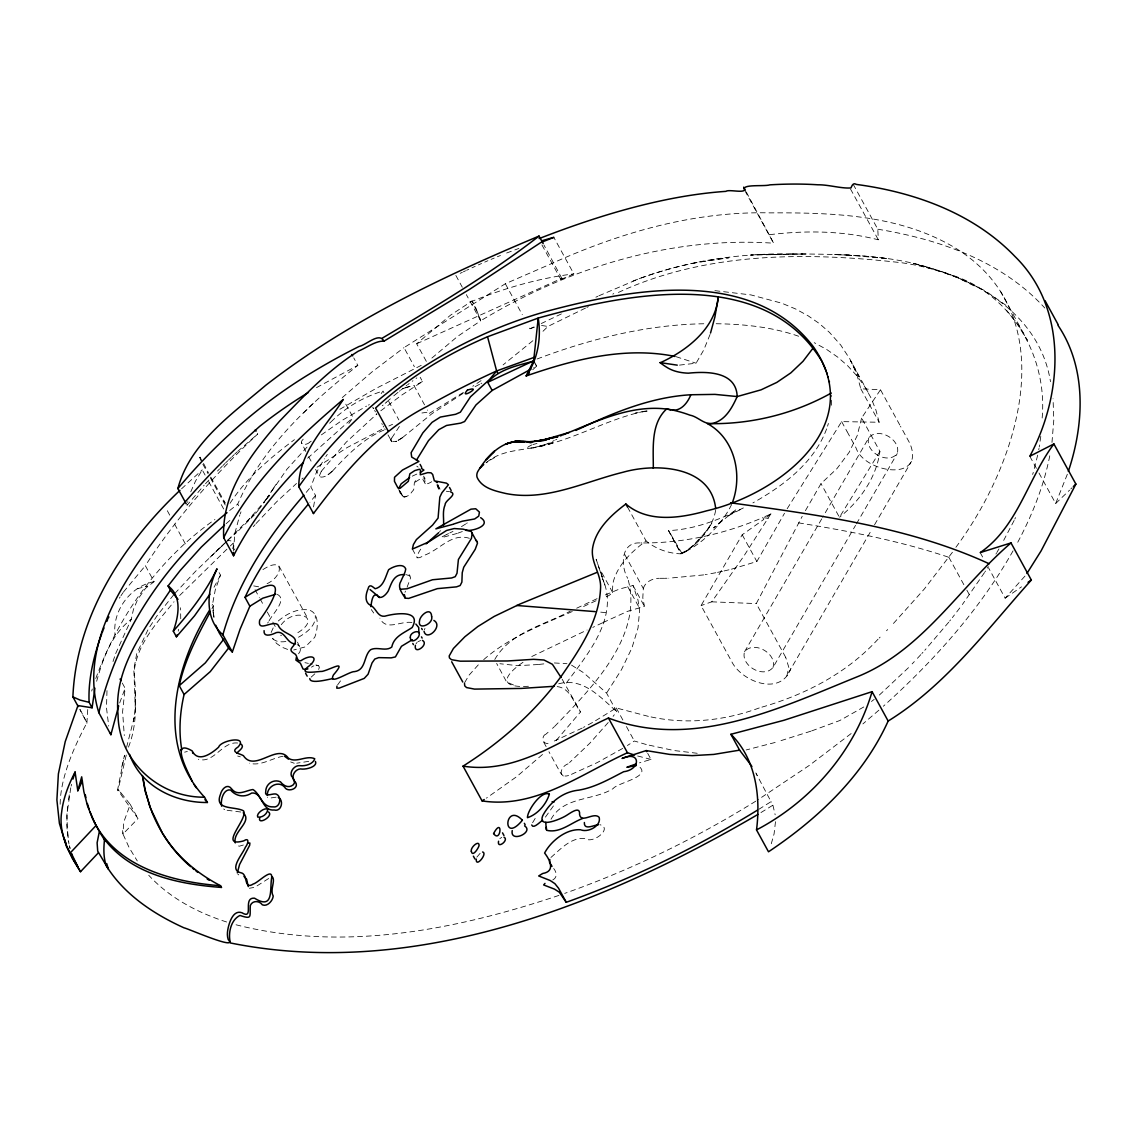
<?xml version="1.0" encoding="UTF-8"?>
<svg xmlns="http://www.w3.org/2000/svg" width="1137" height="1137" viewBox="0 0 1137 1137"><rect width="100%" height="100%" fill="white"/><g stroke="black" fill="none" stroke-linecap="round" stroke-linejoin="round"><path stroke-width="0.75" stroke-dasharray="5 3.75" d="M233.412 550.621L234.961 532.912L239.808 515.004M1042.16 418.004C1047.717 355.469 1010.296 291.939 948.556 274.06M60.162 804.243C60.417 776.102 75.71 743.74 87.094 722.464M775.491 821.696L774.084 833.833L770.488 846.582M831.502 405.241L831.445 395.434M715.656 510.257C712.572 528.563 697.08 546.101 680.821 553.406L668.528 530.581C694.863 529.529 719.963 519.339 743.371 507.941M469.354 538.298C451.247 532.542 439.209 550.507 423.589 555.524C413.584 562.076 417.904 552.909 421.06 548.73M298.562 653.789C301.149 651.004 301.603 645.844 297.169 644.622M494.78 659.488C510.016 632.385 544.708 624.909 570.376 611.081M219.1 572.593L220.479 575.123L215.263 589.947L212.903 602.226L213.827 617.078M313.542 506.917L315.532 495.462L310.813 486.849L316.157 473.049L324.4 458.708M390.901 440.147L391.697 438.129M128.467 747.151C138.273 722.464 135.601 696.171 134.294 670.489C137.577 643.329 157.432 622.053 174.018 601.757M106.992 690.614L106.48 707.797L108.726 726.046M70.75 787.813L66.77 815.599L68.149 839.788M180.726 618.755L180.612 607.755M232.73 548.702C234.975 542.79 231.28 539.393 227.443 540.899M67.495 806.559L66.713 825.846L68.959 843.896M115.661 653.604L131.281 619.239L133.455 609.389L137.62 599.554L145.479 588.369L154.092 581.661L145.351 565.686C176.718 517.079 215.561 473.632 257.644 434.064L257.346 433.538M1040.796 436.324L1039.232 447.04M87.734 709.587L86.881 723.331M1051.981 442.421L1053.786 420.122L1053.047 398.746M714.917 290.66L750.988 294.924L781.787 303.209L795.488 308.923L807.91 315.66L819.237 323.476L829.399 332.317L840.712 345.023L850.007 359.235L856.644 373.803L860.808 388.811L880.493 389.735L861.604 417.99L879.91 451.403C876.357 477.838 859.913 500.763 839.561 517.193M639.719 542.918C620.873 542.036 620.418 565.899 627.695 578.307M861.576 418.174L857.241 435.528L849.211 452.213L837.031 468.529L820.999 483.637L804.683 511.934M643.329 588.469C645.162 581.902 652.752 578.179 659.176 578.292M68.405 799.851L69.627 793.001M122.27 683.053L125.113 688.226L122.597 711.734L124.288 735.525M1038.749 449.74L1038.991 448.39M187.193 504.487L187.036 505.297L204.191 485.158M1049.764 455.809C1043.624 486.963 1031.543 516.695 1016.506 544.58M303.209 439.166C297.667 444.468 306.024 446.201 309.818 442.122M271.146 632.47L274.216 625.62M566.325 683.039C587.559 654.372 619.395 617.121 602.752 579.188M1037.669 455.17L1033.49 471.67M121.673 767.29L124.53 755.252L117.608 789.789L138.003 818.583L122.967 834.018L129.121 847.591L137.279 860.951M187.633 502.426L187.818 501.602M71.148 786.065L71.588 784.317M126.562 747.379L134.393 716.765L133.413 721.583L135.175 708.394L135.289 692.66M178.196 631.134L178.708 629.287M126.25 755.053L117.864 790.755M96.645 681.262C103.211 657.911 111.525 634.389 131.281 619.239M91.699 691.054L92.296 688.994M1033.277 472.367L1032.652 474.442M827.551 426.176L828.39 423.461M113.004 661.521L114.88 655.836M119.669 702.95L125.113 688.226M1067.33 474.257L1055.676 503.506L1037.328 469.993M710.071 334.449L703.803 349.869L696.071 363.215L679.272 365.133M404.985 592.349L405.44 591.112M95.778 678.547C118.731 615.117 159.45 558.466 214.907 519.524M424.371 629.87L424.968 628.391M190.76 491.824L195.507 481.107L202.23 469.879L205.101 475.067M464.678 682.626L468.927 675.293L479.132 663.937M240.191 513.967L241.001 511.863M826.613 428.905C814.035 462.844 783.436 485.783 752.921 502.881M229.674 510.513L237.732 504.117C262.32 446.884 310.088 403.564 357.828 365.361L353.763 357.885M553.421 805.934L544.31 818.654M731.659 504.416C721.64 525.095 702.296 543.827 682.243 553.364M476.872 857.113L480.34 853.077M121.233 793.214L130.243 804.399L123.805 821.966L122.924 833.819M773.018 667.433C777.253 653.533 753.788 640.159 744.536 651.757C740.315 665.657 763.766 679.031 773.018 667.433L855.536 525.379M868.753 437.916C864.532 451.815 887.983 465.189 897.235 453.578C901.47 439.678 878.02 426.304 868.753 437.916L822.619 517.335M407.06 587.289L410.613 577.823L407.728 571.541M1015.526 517.605L1014.829 519.04M220.479 575.123L213.145 588.909M847.093 431.577L856.047 447.95C864.305 473.049 925.987 482.642 909.927 443.501L900.49 426.276M1014.133 520.476L1002.294 543.017M785.681 657.314L756.276 603.591L802.239 516.297M212.548 604.315L212.05 605.31M213.585 605.452L211.937 608.736M532.599 822.705L536.92 815.527M318.644 669.494C321.615 664.107 314.082 664.719 311.467 667.177M643.57 542.96C684.502 542.96 725.25 533.807 762.756 517.591L763.78 519.438L742.205 534.76L701.06 605.595L731.816 661.762C741.566 681.461 780.664 696.896 790.769 668.684M786.861 676.003L788.808 667.348L785.724 657.385M731.446 569.182L756.858 561.522L784.516 513.256M1013.053 550.834C979.625 609.901 933.648 661.066 883.35 706.233M998.968 548.887L996.822 552.554M744.536 651.757L821.738 518.87M856.431 523.844L897.235 453.578M788.538 672.862L871.297 530.382M874.538 524.797L911.49 461.423M787.159 508.765L841.636 421.614L879.128 422.253L875.845 409.775L870.914 397.708L864.433 386.182L856.914 375.835L847.832 365.929L837.671 357.089L826.698 349.485L814.248 342.692M995.955 554.032L996.396 553.293M337.575 684.943L341.455 679.585M391.824 437.93L399.485 426.233M770.772 513.981L743.882 556.036L711.734 601.828L701.06 605.595M416.028 643.741L417.123 642.362M987.371 568.074L988.295 566.596M267.65 623.048L268.403 621.882M119.342 598.204L120.152 596.953M985.012 571.797L985.481 571.044M879.91 451.403L839.433 517.307L820.999 483.637M984.528 572.536L962.357 604.557M230.029 503.307C246.587 477.739 270.293 457.785 294.455 439.664M273.363 488.37L267.323 497.48M120.977 595.703L123.109 592.562M307.033 447.111L286.922 469.254L263.486 503.094M273.747 487.787L275.921 484.547M269.128 620.774C272.255 614.193 288.258 598.986 276.916 594.239M266.541 498.646L264.111 502.213L269.711 495.405L247.511 521.116L253.608 514.592L227.812 540.146M325.807 456.562L327.271 454.388M955.89 547.281C1018.255 463.427 1065.667 317.408 956.871 248.96C901.215 214.722 833.407 212.548 770.033 212.875C693.087 211.041 617.945 233.227 548.503 264.978L505.34 283.738L404.005 347.638L414.38 366.711M123.549 591.922L145.351 565.686M348.86 423.433L353.11 417.492L344.866 402.455M952.422 552.284L924.395 588.923L891.351 625.791M606.874 692.618L621.498 669.65L631.959 647.891L638.042 627.937L639.562 610.612L637.999 600.066L633.039 585.512L619.494 589.023L602.752 595.987M381.165 393.615L383.041 391.029L384.164 393.089M261.467 505.922L260.359 507.429M561.905 278.48L543.998 245.109M551.019 819.265C563.725 796.17 593.272 801.002 613.141 788.581C617.206 782.682 653.988 776.472 637.843 765.585M571.541 665.131L583.551 672.706L606.561 693.058L616.695 711.591L613.099 716.353M201.15 461.11L199.927 457.301M260.046 507.855L259.25 508.907M321.345 471.244L346.288 442.108L376.603 414.209M561.266 279.318L573.815 273.875L553.818 237.349M321.274 471.329L319.27 476.232L315.56 469.325M562.175 679.23L580.538 711.961L553.818 743.257M959.784 607.982L952.365 617.618M470.348 301.959L472.097 300.978L476.474 309.292M1024.963 576.104L1005.151 598.176L988.522 567.804M234.066 549.953L234.876 548.887M258.767 509.532L254.83 514.421M550.933 857.454C560.456 849.225 571.499 836.818 585.171 838.594C592.803 844.35 613.255 828.162 599.867 824.68M950.56 619.907L949.651 621.058M948.727 622.195L924.807 650.279M608.224 722.507L589.89 743.143L569.58 762.529M199.416 457.984L200.112 457.145L201.647 460.428M315.532 495.462L309.875 502.298M306.223 492.378L310.813 486.849M281.265 624.71C295.236 605.95 324.727 617.988 295.577 633.963M439.635 531.647L440.488 530.638M173.762 594.708L157.46 615.174L148.279 629.074L136.724 653.676L133.825 669.409L135.545 714.192M254.489 514.805L237.121 532.059M253.267 526.658L255.114 524.583M174.814 593.471L195.635 571.215L222.07 545.859L208.512 558.679M256.052 523.532L276.774 501.673L296.501 483.467M922.946 652.325L921.88 653.491M205.499 483.722L211.411 477.355M179.618 595.532L227.215 548.901M920.814 654.656L915.427 660.441M914.333 661.592L912.13 663.894M332.501 471.031C347.68 454.686 363.868 437.972 385.059 429.644M403.223 496.826L398.803 489.294C400.508 497.892 407.416 499.086 412.106 491.582C416.739 487.986 410.983 481.747 418.061 479.317M332.374 471.173C329.218 474.314 323.292 478.649 319.497 476.602M908.506 667.661L877.892 696.427M217.48 471.045L219.512 468.97M499.854 838.58L501.73 837.4M887.67 629.571L886.533 630.737M224.557 543.358L221.544 546.4L228.409 539.777L215.035 552.511M220.18 468.288L222.227 466.227M585.527 308.07L547.906 326.447L541.454 332.8M222.923 465.545L224.998 463.484M880.123 637.146L879.242 638.013M225.68 462.802L227.784 460.755M878.048 639.179C846.539 673.573 804.427 695.133 760.042 707.669M228.48 460.073L231.28 457.387M303.408 412.973L315.105 401.674M329.616 423.234L330.654 422.225M233.398 543.003L230.314 545.959M307.644 458.197L353.11 417.492M1055.676 503.506L1069.576 490.161M1070.827 488.953L1072.092 487.73M181.55 488.825L202.244 469.851M231.991 456.719L234.108 454.715M331.009 421.898C345.449 407.472 363.527 396.941 383.041 391.029M426.332 361.381L416.682 343.758L450.494 315.191L472.097 300.978L480.894 320.677C568.329 267.707 670.873 236.226 773.643 243.204L745.346 190.234M532.699 369.781L536.621 366.114L534.39 362.12L536.593 366.114L533.779 367.621M542.505 754.471L516.71 776.628L486.38 798.146M234.819 454.047L236.965 452.057M342.265 397.595L371.884 372.026L403.948 347.666M554.629 726.429C590.757 689.05 644.21 636.024 627.866 578.747M311.126 677.169L315.091 673.601M237.69 451.389L257.644 434.064M554.103 726.913L552.511 728.362M402.555 437.56L431.932 413.712L463.455 393.132M431.889 358.056L457.586 336.41L480.681 320.805L466.341 294.625M402.313 437.788L396.714 441.241L402.47 437.646M278.323 620.973C286.439 613.866 297.553 608.139 308.624 609.986C319.994 612.672 318.005 629.301 314.665 637.388L305.341 646.868L293.701 649.98M532.869 340.716L503.08 364.906M385.145 403.322L386.395 402.214M227.428 540.558L236.524 532.585M386.566 402.072L391.355 397.907M483.694 659.659C509.177 637.118 541.567 625.066 572.252 611.521M722.08 520.433L713.553 527.923L736.321 509.433L727.637 516.198L743.825 507.727M548.091 732.299L546.314 733.834M878.887 710.184L862.884 723.914M226.078 523.731L230.626 519.794M568.059 763.865C560.555 766.167 557.244 778.717 568.571 775.548M328.01 474.726L333.61 469.879M545.931 734.161C540.814 735.767 542.434 746.625 550.45 742.603M393.8 395.847L394.852 394.965M395.207 394.667L396.259 393.786M396.614 393.501L398.049 392.322M301.746 479.061L303.082 477.966M399.485 391.156L400.21 390.574M380.81 410.784L401.19 395.463L422.495 381.535L420.178 377.299M851.144 733.564L809.388 765.343L757.128 800.334M400.949 389.977L401.688 389.394M402.242 388.982L403.166 388.214M383.141 405.07L382.231 405.753M770.971 513.896L764.675 518.756M415.403 482.074C432.884 469.695 417.734 490.189 431.705 481.733M874.197 699.383L871.454 701.486M321.401 434.86L341.967 420.448L366.54 406.108M406.151 385.884L406.904 385.301M407.657 384.718L409.164 383.567M412.205 381.279L412.973 380.71M612.815 294.17L613.795 293.545M681.93 553.349L668.528 530.581L681.248 553.833C668.499 553.548 655.878 549.043 646.043 540.871C632.499 551.075 618.826 563.526 613.71 580.225C610.981 588.867 616.041 595.035 603.221 597.28M523.006 662.288C502.241 676.614 499.399 688.141 528.506 686.265M317.01 467.222L346.899 447.694L383.141 428.677M416.071 378.45L416.838 377.882M311.225 441.199L310.031 441.995M154.092 581.661C130.442 586.138 111.98 611.152 115.079 635.057M486.025 462.816L487.489 461.807M1005.151 598.176L1021.509 586.834M481.065 380.639L472.793 386.239M863.779 706.972L839.817 720.517L811.207 731.077M552.781 879.924C557.585 877.835 556.59 871.809 553.691 868.526M466.497 523.446L467.307 522.921M648.36 716.367L616.268 707.953L593.812 721.768M646.299 744.536L634.361 741.011L627.397 745.502M262.917 569.594C285.003 555.197 283.554 576.942 266.015 584.148M465.687 523.986L460.712 527.127M417.961 641.68L420.676 640.515M463.413 392.407L429.26 413.442L427.37 410.002M758.777 809.345L771.057 801.656L755.807 772.918M755.778 801.173C695.588 838.523 631.518 869.748 564.705 893.384M760.951 812.571L772.904 805.195L771.057 801.656M622.706 748.416L597.266 762.586L570.774 774.652M339.849 409.292L376.518 388.172L422.523 364.693M486.508 462.475C506.036 446.031 532.983 452.64 554.259 440.474M268.659 878.489L254.83 887.286L249.387 888.267M531.775 656.532L587.104 630.012M490.53 459.916L494.709 457.571M316.512 387.618L357.828 365.361M592.533 722.478L583.48 727.396M475.081 386.665L480.127 384.008M368.431 405.099L369.369 404.587M422.495 381.535L414.181 385.926L424.542 404.843M298.505 637.232C306.322 632.797 316.342 625.634 315.262 615.487M582.187 728.064L554.302 741.026M480.965 383.567L481.804 383.126M452.952 531.391L449.783 532.969M586.948 307.374L588.369 306.677M412.276 476.161L417.734 473.66M448.504 533.594L446.912 534.376M561.365 313.911L541.269 323.548M446.599 534.518L440.659 537.574M460.158 273.349L462.318 272.326M603.022 622.564L627.51 611.365L644.466 606.376L642.803 597.806L643.315 588.54L623.943 553.065M597.067 598.673L576.615 608.238M602.439 622.849L592.789 627.382M463.399 271.814L465.545 270.791M416.682 343.758L562.104 278.195M595.887 297.198L597.877 296.26M596.072 600.734L580.836 607.741M466.625 270.293L468.771 269.284M598.872 295.791L639.605 278.522M533.921 326.959L529.998 328.749L528.449 325.935M388.882 425.991L392.578 424.3M769.465 514.592L762.756 517.591L768.228 518.344M471.983 267.806L475.195 266.342M555.538 439.905L556.817 439.337M478.393 264.907L481.576 263.486M618.386 292.451C706.546 251.675 806.972 251.888 901.598 262.746C967.246 272.027 1039.119 310.216 1050.489 381.705M484.76 262.093L487.915 260.714M491.07 259.378L494.211 258.056M497.338 256.763L500.451 255.484M470.391 302.001C503.407 288.457 538.227 278.238 573.815 273.875M404.033 497.395L406.733 496.3M402.441 388.911L404.673 388.015M243.346 845.018L239.395 846.184L236.794 845.516M506.633 253.025L518.884 248.42M529.998 328.749L534.376 327.186M405.085 387.859L412.333 385.528M537.076 358.994C591.197 338.542 648.303 324.23 706.418 323.732M640.117 278.338C687.814 260.785 738.865 253.366 789.575 253.864M632.996 281.024C663.823 269.114 696.114 261.226 728.988 257.758L694.167 262.931M458.126 533.068L462.333 531.533M457.245 533.395L440.829 537.886M647.692 753.334L651.004 759.402L639.491 762.842M558.921 895.402C455.539 930.094 342.152 952.365 234.492 924.381M137.222 588.753L147.767 586.081M759.26 707.939C724.397 720.815 686.066 724.809 649.625 716.623M531.931 444.851C514.99 452.967 553.122 444.311 554.458 441.881L533.452 447.807L544.722 445.079L540.928 446.145C577.653 438.029 610.413 417.606 647.479 410.67L635.157 413.228L640.515 412.148M810.809 731.205L778.788 741.324M775.164 742.447L746.156 749.965M405.213 387.816L413.797 385.386M533.026 444.524L536.977 443.444M184.62 752.154L187.321 751.5M421.941 413.001L427.555 412.205L429.26 413.442M728.959 569.808L723.061 571.186M722.436 571.328L716.438 572.607M715.798 572.735L706.745 574.398M642.121 411.892L650.307 410.798M706.12 574.498L705.182 574.654M703.647 574.91L668.798 578.207M285.884 641.51C280.782 642.306 273.662 641.964 271.416 636.407M258.625 586.806L253.011 585.782L254.375 588.369M769.664 234.677C805.82 230.314 842.929 230.683 878.332 239.808L877.792 229.219L853.048 184.009M308.695 761.364L296.729 763.183M538.853 664.449L545.419 663.695M538.298 664.52L517.79 665.685L499.882 663.724M283.113 756.233C272.013 758.081 260.558 766.494 249.33 763.183M541.539 325.48L547.906 326.447M558.693 683.792C582.983 677.112 600.45 697.365 616.695 711.591M276.092 797.179L269.355 798.174L267.38 797.264M554.344 662.956L566.965 663.71M667.007 578.25L664.633 578.292M664.036 578.292L660.014 578.307M790.442 253.864L791.324 253.864M792.191 253.864C836.434 254.361 881.516 254.048 924.452 266.2M641.78 542.946L640.884 542.932M716.182 323.732C744.493 324.144 773.188 327.115 799.979 336.723M711.734 601.828L756.276 603.591M697.208 753.277L674.028 750.534L646.896 744.692M406.108 574.626L410.159 575.976M237.619 743.015C222.156 741.281 213.941 764.021 198.321 759.26M294.241 763.268L290.646 761.932M446.344 491.255L449.485 491.625M600.734 612.147L606.376 612.715M411.935 622.564C401.361 620.418 385.94 631.675 379.9 618.158M798.558 522.864C849.168 531.093 899.765 540.914 948.485 557.173M877.792 229.219C939.091 239.267 1002.024 261.055 1044.789 308.013M557.201 686.606C570.461 688.084 573.616 702.936 580.538 711.961M316.498 665.23L318.63 665.614L310.074 663.766M240.76 812.017L225.837 810.112M304.943 662.658L308.369 663.397M651.004 759.402L637.502 755.963M676.074 356.691L696.071 363.215M240.319 756.83L237.661 756.034M925.177 266.399L946.808 273.193L964.29 280.398M226.618 921.993C197.611 912.684 169.512 897.889 148.72 875.234M373.817 408.524L372.964 407.956M947.903 273.818L913.324 263.358L936.504 269.824L957.425 277.641L976.015 286.808M437.788 484.703L440.673 490.431L438.669 489.194L437.176 485.357M287.633 649.426L281.649 647.081L276.518 643.4L272.439 638.283M513.554 685L506.647 682.044L496.642 663.439M964.148 280.327L985.637 291.086L1005.961 305.313M281.436 635.654L280.626 635.213M418.132 467.122L416.796 466.184M223.676 808.99L224.685 809.629M238.77 874.893L237.775 874.069M118.191 789.973L119.314 791.054M373.718 613.014L371.287 609.546M563.284 776.002L560.697 773.245L548.944 751.756M120.337 792.176L121.005 792.944M1006.487 310.287L1018.169 324.571L1027.336 340.233L1000.517 291.399M372.765 407.529L373.675 408.68M388.015 434.902L391.881 441.767L396.671 441.255L391.881 441.767L390.929 440.63M436.85 484.774L440.673 490.431M423.547 476.147L425.082 478.435M399.4 490.374L400.878 492.804M868.099 392.293L850.533 360.614L858.904 376.788L851.499 362.049M756.247 773.785L757.157 775.406M278.949 566.013L307.175 617.348M425.238 483.751L421.926 477.725M202.869 464.237L208.043 473.646M210.345 477.824L225.24 505.027M1029.809 456.278L1036.489 468.472M850.504 188.984L878.332 239.808M980.208 552.61L982.709 557.173M880.578 389.906L900.319 425.949M860.808 388.811L879.128 422.253M948.855 557.286L964.275 585.456M966.848 590.146L969.406 594.836M744.82 190.575L773.643 243.204M841.636 421.614L846.923 431.264M742.205 534.76L756.858 561.522M541.937 244.938L560.982 279.702M505.34 283.738L522.295 314.679M627.539 507.074L646.043 540.871M535.84 364.792L536.565 366.128M633.039 585.512L644.466 606.376M627.681 586.607L639.15 607.542M455.852 275.438L462.304 287.249M612.687 592.576L600.72 570.703L602.368 578.022M616.268 707.953L623.048 720.361M626.444 726.557L634.361 741.011M388.669 401.333L398.817 419.866M374.627 410.429L375.423 411.907M376.39 413.641L376.859 414.522M381.79 423.504L382.359 424.527M383.155 426.005L383.723 427.043M384.69 428.791L385.201 429.715M546.115 746.611L542.96 740.784M412.376 549.086L417.236 557.983M305.825 451.531L301.376 442.279M308.681 456.747L312.689 464.067M237.732 504.117L238.656 505.794M203.537 463.413L208.497 472.921M210.786 477.085L225.225 503.037M223.904 501.047L225.041 503.137M297.553 642.178L300.609 649.568M223.662 508.978L207.957 480.283M255.058 589.662L259.321 597.479M260.117 598.929L263.272 604.685M267.309 612.061L271.118 619.025M272.823 622.11L276.959 629.671M80.087 709.46L86.611 722.18L79.817 709.531M130.243 804.399L138.003 818.583M185.331 543.827L173.62 522.309M390.588 439.578L391.398 441.057M169.711 515.132L165.831 507.941M399.826 491.198L402.072 495.419M476.375 309.335L480.638 320.776M772.904 805.195L775.164 814.817M604.856 585.001L596.158 559.219L603.15 580.353M438.299 488.555L437.859 484.746M69.584 846.568L70.096 848.515L68.263 840.485M122.967 834.018L122.597 830.593M214.026 617.32L212.733 609.389L213.87 617.206M711.819 523.29C703.647 534.66 694.622 547.849 681.461 553.335L684.858 552.355L693.357 545.149L704.485 533.324L711.819 523.29M761.051 254.589L750.434 255.086L806.204 253.977L761.051 254.589M848.216 255.114L834.146 254.532L861.59 255.853L888.153 258.639L848.216 255.114"/><path stroke-width="1.5" d="M370.904 606.632C371.373 603.69 372.112 593.159 376.844 595.049M72.313 855.337L77.856 866.792L66.586 846.852L59.408 823.43L56.893 799.951L58.385 773.885L65.235 741.594L77.956 705.565L92.097 707.782L94.897 688.183M398.789 488.341L401.19 483.793L409.604 477.568M756.517 829.911C760.809 796.44 755.963 759.09 730.906 734.289L783.905 720.289L872.079 691.666L888.153 721.043C863.324 775.974 817.958 818.768 768.498 851.784L756.517 829.911C811.264 801.116 854.541 751.287 872.079 691.666M674.994 356.435C624.867 346.202 573.545 359.548 526.189 375.949L533.651 360.784L538.213 318.062C626.999 293.247 763.126 265.717 821.44 360.585M404.374 594.623L405.255 598.147L408.695 598.403L437.375 588.639L456.505 586.863L460.13 585.541L461.878 582.116L462.233 572.707L463.725 567.249L475.223 549.327L477.526 543.06L471.13 531.391L463.057 529.16L454.189 528.549L446.614 530.453L428.194 542.178L412.376 549.086L413.399 544.552L416.398 539.592L432.586 525.095L438.086 518.06L439.82 497.111L441.938 492.733L448.433 484.746L446.486 483.154L434.362 480.866L432.685 474.484L431.008 472.807L427.725 472.637L420.278 474.797L420.477 470.221L419.51 469.226L414.735 470.604L409.86 473.802L408.325 481.321L400.139 488.299L397.993 488.029L394.454 481.321L394.539 477.256L402.498 470.036L418.97 461.409L411.693 457.06L411.097 452.725L422.85 432.87L432.032 422.367L440.317 417.08L455.61 414.294L460.357 412.205L470.491 396.799L489.422 379.573L496.627 370.96L534.006 357.43M163.131 834.203C176.732 856.531 197.511 873.728 220.535 885.723L221.488 887.443C179.419 884.33 131.65 874.822 104.547 839.348C103.581 848.145 103.325 857.326 106.295 865.769C124.018 894.492 153.95 914.233 184.151 927.891C186.653 927.991 239.012 951.129 228.21 939.546C226.618 934.827 227.599 929.696 228.892 925.035C230.569 919.264 234.393 909.941 241.996 912.769C254.716 920.373 242.082 897.05 254.56 898.216C274.145 910.467 269.64 889.02 271.658 877.835C272.809 866.735 257.786 883.122 253.338 883.946C243.474 890.427 248.221 874.168 241.158 872.846C227.969 870.061 242.778 854.2 245.365 847.25C248.022 844.208 249.969 836.704 243.688 840.883C217.394 848.003 248.449 818.796 243.545 810.88C235.16 806.005 213.784 810.738 220.507 794.251C221.616 789.291 227.272 782.81 231.706 788.979C237.434 796.554 245.905 790.442 252.94 789.533C260.629 794.067 261.51 807.412 273.221 806.886C280.072 808.137 282.118 796.781 276.462 794.209C273.278 792.66 264.125 798.217 265.745 791.352C265.831 783.862 273.505 778.731 280.469 781.83C283.468 785.71 288.556 788.68 293.346 784.757C296.174 781.972 293.46 778.234 291.399 775.96C289.693 771.142 294.824 764.945 300.012 765.684C305.398 766.295 313.243 764.036 314.75 758.749C306.421 754.854 296.061 763.609 288.343 758.152C277.57 742.589 254.645 772.833 243.446 755.693C239.211 753.291 229.617 752.182 238.145 746.938C248.506 735.241 220.606 740.286 218.631 747.18C211.78 753.39 198.179 763.254 192.167 750.903C169.342 737.558 188.813 773.856 192.252 781.29M424.016 631.277C426.56 642.092 443.686 625.904 433.865 620.432M464.493 683.394L464.749 685.881L466.554 687.572L474.541 689.107L521.158 688.425L554.032 686.307M512.233 830.564C509.788 843.469 534.461 832.27 524.598 825.888M264.082 630.651C263.272 638.042 272.525 634.503 276.206 632.627C285.131 630.14 286.481 643.84 295.435 643.883M542.392 240.603L553.818 237.349L540.672 242.607L469.823 289.196L383.922 341.199C379.374 331.748 366.555 344.881 359.164 346.444C342.393 354.744 326.035 363.883 310.074 373.632C259.876 404.061 215.433 443.544 177.869 488.555L186.198 503.776M476.261 859.089C475.508 868.597 488.086 853.162 482.571 851.983M267.351 795.459C266.754 786.491 278.494 780.067 284.676 787.188C287.419 792.759 299.543 788.78 295.592 782.412C290.034 778.234 294.113 769.337 300.466 768.91C305.682 769.991 317.948 766.665 315.446 761.435M224.572 525.052L201.32 547.068L180.101 570.603L168.077 585.953L170.379 590.16C145.593 627.397 113.302 667.59 118.063 714.946C118.49 760.909 159.137 797.79 204.518 797.179L207.431 802.495C175.041 802.864 140.86 786.278 129.59 754.399M531.718 824.993C533.225 829.484 540.487 821.397 542.591 820.274M546.3 827.366L546.712 830.308C559.901 833.506 570.973 822.818 582.57 818.498M498.56 841.224C496.798 849.709 509.447 840.001 504.032 837.202M308.425 392.45C291.541 402.74 275.253 414.024 259.748 426.29C213.87 467.236 172.142 513.284 137.236 563.966C108.171 606.632 82.489 660.27 98.834 712.686L110.886 734.701L118.689 705.864M98.834 712.686C117.594 634.233 164.325 563.142 227.03 512.688M215.76 625.265L219.086 632.655L228.551 648.104L210.302 671.597L184.08 694.494C179.959 712.33 178.608 730.977 181.693 749.098M177.869 488.555C189.922 443.103 231.82 414.209 265.617 385.386C348.107 321.345 443.203 276.263 539.052 236.084L543.173 243.602M184.08 694.494L179.248 685.654C184.933 659.389 197.596 635.498 210.231 612.047M98.322 852.849L80.542 871.709C69.599 853.958 58.2 833.819 61.668 812.06C63.331 797.975 68.59 784.558 75.085 772.023L77.799 790.783L81.693 776.827L83.854 791.665L87.492 805.749L92.665 818.91L99.36 831.517L97.114 842.801L97.697 851.101L108.385 869.066L106.707 863.566M415.389 645.29C413.513 655.978 429.615 644.21 422.438 640.415M418.899 632.826L418.714 627.496L415.858 624.071M383.922 341.199C375.793 340.574 366.427 347.879 358.311 351.162C328.565 369.724 303.877 395.946 279.659 421.088C251.433 453.564 221.374 492.222 223.691 537.687L233.568 555.751C251.32 520.931 275.879 489.962 303.408 462.361M443.529 525.564C444.098 518.756 442.194 511.565 445.064 504.899C444.809 500.28 458.197 494.481 450.465 491.809M72.981 779.072L75.085 772.023M275.765 594.253L262.832 598.176L249.87 606.22L240.063 629.258L232.332 652.041L222.88 634.787C237.647 582.201 268.403 535.982 303.92 495.149M549.811 859.458L549.555 862.471L552.013 866.337M1068.339 471.358C1084.215 424.144 1086.958 368.203 1057.964 325.296M710.526 333.056L714.903 316.967L718.271 297.411C714.96 329.062 686.464 350.821 660.199 362.76C662.231 364.238 664.235 365.773 666.396 367.066C672.877 371.344 680.679 372.908 688.34 373.178C706.731 371.302 736.321 371.245 737.188 396.557C732.256 407.43 725.605 420.122 713.07 423.262C704.485 425.352 698.118 416.583 689.932 415.147C684.019 412.944 677.936 411.21 671.782 409.86C633.65 402.91 597.209 421.102 562.843 434.945M99.487 640.188C92.864 660.171 88.146 681.148 89.098 702.296L92.097 707.782M209.904 594.21L194.512 615.842L176.406 636.805L173.293 631.12C178.495 616.879 182.446 596.285 168.077 585.953M176.406 636.805L177.045 634.901M99.701 639.548L100.582 636.99M100.809 636.35L101.747 633.778M102.231 632.485L102.97 630.552M732.157 503.194C742.916 475.351 735.042 438.683 707.427 423.618C750.463 424.627 793.669 414.067 831.246 393.047M336.95 686.137L336.794 688.183L339.281 688.098L364.238 678.391L368.061 674.255L372.026 662.97L374.784 659.048L378.664 657.627L391.171 657.868L395.42 656.916L401.46 646.299L412.418 639.662M103.481 629.258L104.007 627.965M77.799 790.783L82.404 780.877M416.398 460.272L428.478 440.659L438.797 429.672L446.528 425.465L460.712 423.12L464.621 421.529L475.991 404.928L492.15 390.46L530.993 369.113M106.793 621.442L107.674 619.509M296.331 657.456L295.918 660.114L300.41 663.269L303.067 669.068L306.35 669.466M813.396 347.666L803.006 361.31L790.812 372.893L776.827 382.402L761.037 389.849L737.188 396.557L714.931 394.383L690.87 394.752C687.786 402.356 681.546 410.983 672.308 410.159M249.87 606.22L245.023 597.366C260.757 563.199 283.838 533.168 307.971 504.572M108.271 618.215L108.882 616.936M539.123 238.585C581.135 222.269 624.185 208.185 668.414 199.259C687.388 195.465 706.589 192.679 725.889 191.357C728.76 188.927 747.037 194.143 744.095 188.515C745.318 184.222 764.604 186.582 769.934 184.848C785.88 183.881 801.898 183.753 817.844 184.791C828.617 184.62 841.565 188.742 850.959 187.932C852.025 185.558 853.063 182.275 856.559 184.45C914.589 192.181 973.585 213.401 1014.886 256.394C1068.382 308.71 1063.024 394.511 1029.809 456.278L1053.9 443.942L1075.886 484.092L1041.08 550.919L1026.924 573.46M223.691 537.687C251.291 482.216 296.601 438.967 343.232 399.442C325.949 426.915 298.704 452.114 298.775 486.693L313.471 513.554C344.895 471.628 379.943 430.127 427.512 406.179C449.982 393.374 473.091 381.677 496.627 370.96L487.546 336.751L538.213 318.062C541.397 337.945 537.929 359.292 526.189 375.949L529.444 372.865M209.578 610.185C175.212 665.372 155.115 744.309 204.518 797.179M1053.9 443.942C1027.635 479.018 1017.857 526.801 980.208 552.61L1011.006 542.918L1031.33 580.026C986.76 629.926 945.828 685.369 888.153 721.043M223.705 639.25L205.328 662.885L179.248 685.654M715.699 508.708C711.137 465.587 655.665 462.915 623.019 472.253C584.759 481.605 546.101 501.687 505.723 493.486C495.32 491.013 482.145 488.27 477.185 477.554C476.488 475.65 476.801 473.518 477.668 471.727C487.19 455.596 503.492 438.555 523.958 441.625L513.626 441.81L524.228 441.369L531.022 442.79M259.691 818C257.616 825.604 274.287 815.783 268.431 811.903M298.775 486.693C358.382 401.716 447.282 339.025 547.252 311.154C631.405 288.727 751.514 266.243 813.197 346.529C868.753 425.65 778.404 494.311 706.887 510.755C680.821 518.102 648.289 523.304 625.862 504.004C611.223 515.075 595.646 529.146 592.59 548.205C590.515 562.076 601.118 573.872 600.592 587.658C599.313 620.93 579.415 649.952 561.11 676.444C534.66 712.373 500.678 742.362 463.043 766.139L482.074 800.903C535.626 809.132 581.362 773.672 627.453 752.737L634.588 755.082M309.761 678.59C309.975 684.531 328.749 679.201 332.729 678.618M533.836 361.125C517.989 365.361 499.271 369.084 487.702 382.33L492.15 390.46M479.871 468.316L483.722 464.564M173.293 631.12C190.22 612.175 205.953 591.794 217.011 568.798C207.105 589.449 203.807 618.173 222.88 634.787M236.752 753.135C238.955 750.704 245.436 746.81 240.689 743.854M70.252 852.906L96.062 825.505M438.74 532.656L427.37 542.79M1011.006 542.918C959.685 586.976 922.96 649.767 858.279 676.359C780.28 707.868 693.229 750.392 608.451 718.03C562.374 738.993 516.61 774.595 463.043 766.139M1073.356 486.522L1075.886 484.092M179.959 490.331C123.094 544.126 76.122 616.837 72.896 696.867L78.083 706.361M426.062 543.884L426.929 543.145M539.052 236.084C489.663 274.301 435.883 306.35 382.259 338.158M245.023 597.366C285.657 570.859 280.143 592.278 259.677 620.162C257.133 633.48 273.42 619.011 278.267 625.236C281.493 635.029 303.579 635.014 292.195 647.294C288.77 650.847 293.019 652.666 295.549 654.4C297.311 656.475 296.871 661.592 300.779 660.796C311.922 653.135 320.677 657.598 307.175 667.476C298.477 675.193 318.559 671.143 322.027 671.427C331.961 669.11 347.467 658.65 333.482 674.866C327.484 686.478 349.727 671.128 354.46 671.626C366.256 670.048 363.485 655.807 370.591 649.724C377.214 646.37 385.713 651.785 391.782 647.038C393.899 636.35 404.189 632.939 412.162 627.51C422.381 609.134 394.084 613.497 384.846 616.197C377.257 617.192 376.233 607.798 370.364 605.254C364.394 602.113 365.73 594.409 367.891 589.264C369.269 582.997 372.51 586.763 375.153 588.739C383.837 586.735 385.471 576.487 388.641 569.708C392.947 566.596 403.365 562.573 405.753 568.969C405.198 573.29 402.583 576.956 401.063 580.964C396.998 587.133 401.929 592.917 405.255 598.147M1028.047 582.3L1031.33 580.026M482.074 800.903L484.234 799.524M757.967 814.405C602.084 905.62 413.669 979.796 230.413 942.971C227.883 933.648 230.64 919.904 239.978 915.456C252.627 919.677 249.614 916.82 250.311 905.535C252.315 900.262 259.435 900.518 262.349 904.825C267.294 907.028 272.795 900.746 273.207 896.07C269.597 890.001 275.822 880.592 272.297 876.798M757.398 810.184C697.024 847.25 632.939 878.332 566.254 902.295L558.58 888.267L554.899 883.676L550.265 880.55L538.696 875.959L542.463 873.6M420.434 472.438L423.916 470.064L421.429 468.416M487.702 382.33L533.651 360.784M575.947 430.44L577.226 429.843M578.506 429.246C613.966 412.433 651.203 397.055 690.87 394.752M544.978 883.406L543.642 884.941L554.515 889.134L559.319 892.204L566.254 902.295M627.127 767.162L636.18 763.908M596.683 572.522L519.851 604.088L494.169 616.439L477.853 626.53L464.848 636.777L453.436 648.46L449.186 655.978L449.456 657.925L451.46 659.687L460.243 661.18L507.585 660.967L533.58 659.318L543.998 660.014L552.411 664.292L561.138 677.567M622.408 758.28L646.171 750.576L669.778 754.428L692.163 755.636L713.794 754.414L739.59 750.15L750.861 764.945M487.546 336.751C446.67 354.204 408.226 377.768 375.565 408.041L388.058 430.866M307.118 669.181L307.914 668.854M542.79 873.472C555.78 871.297 549.796 859.7 544.609 853.048C550.692 841.337 566.07 828.816 580.168 829.74M560.314 435.912L561.579 435.428M556.576 437.304L557.812 436.85M453.379 524.129L462.29 521.215L474.683 518.955L478.762 516.099L479.43 512.105L475.707 508.751L470.974 509.163L435.855 528.861L452.64 524.413M569.267 432.415L545.533 439.351L557.372 436.75L538.725 440.744L549 439.038M248.122 843L249.898 843.043L249.657 845.303L239.58 864.49L237.335 872.846M466.056 530.382C472.793 531.363 492.25 525.28 480.653 517.662M627.169 767.248L636.336 765.542M552.099 801.684L554.003 802.082M622.181 758.45C640.799 750.15 641.041 769.621 623.701 771.71C609.29 779.115 595.035 787.401 578.776 790.144C562.986 791.722 549.995 801.997 542.704 815.755C537.63 828.802 560.47 819.081 565.615 815.94C569.424 813.85 580.495 804.84 579.572 814.547C581.305 823.856 593.912 811.576 599.156 817.347C601.473 825.675 588.653 832.597 581.149 829.967M549.114 439.01L534.134 441.426L544.353 440.332M598.375 824.751C594.082 824.979 583.892 830.735 584.361 822.52M545.931 440.147L528.279 441.838L533.082 442.023M404.715 574.654C393.814 573.588 391.54 583.309 388.257 590.956C386.182 594.523 380.298 600.819 377.015 595.219M677.268 365.148L659.957 362.589M524.711 441.469L531.263 441.81M516.639 605.481L595.106 611.607M220.535 885.723C173.492 882.198 118.12 867.744 94.527 822.662M730.565 502.796C818.114 515.018 908.093 526.445 989.147 563.753M89.098 702.296L80.073 700.079L72.896 696.867M284.62 756.29L288.414 759.118M670.517 409.917L666.751 408.837C650.535 423.618 653.434 448.276 653.306 468.231M400.409 589.264L407.06 588.781L432.501 579.756L451.602 577.98L455.241 576.672L457.017 573.247L458.41 559.461L471.429 538.412L472.281 532.599M243.986 876.414L246.615 879.242L248.264 886.59M278.295 797.463C284.25 800.349 281.351 812.145 274.188 809.999C261.325 811.292 262.789 791.821 251.675 793.057C244.37 797.833 236.112 796.412 230.541 790.002C223.25 788.652 220.265 800.818 221.644 806.218M435.983 481.733L437.162 482.656M243.233 812.813C252.968 821.738 232.318 831.687 235.274 842.901M219.37 886.291L221.488 887.443M207.204 879L209.165 880.265M195.99 870.985L197.795 872.377M475.92 540.231L477.114 541.411M170.379 590.16L178.012 599.384M192.451 868.142L194.214 869.578M370.051 589.534L379.701 597.55M190.718 866.692C173.478 852.139 160.431 833.023 151.974 812.173M192.48 752.708L193.318 753.461M232.332 652.041L228.551 648.104M204.958 799.666L207.431 802.495M104.959 840.712L99.587 831.943M80.542 871.709L72.455 858.549L68.078 849.14M751.386 765.741L751.898 766.551M194.114 784.516L196.076 787.671M162.378 833.08L150.51 808.393M497.793 373.092L496.627 370.96M1045.059 300.722L1058.092 324.528M743.669 187.179L745.346 190.234M625.862 504.004L627.539 507.074M730.906 734.289L739.59 750.15M646.171 750.576L646.782 751.685M608.451 718.03L627.453 752.737M449.513 487.475L451.162 490.488M420.079 464.379L421.728 467.392M351.916 354.488L352.655 355.838M451.687 661.777L462.773 682.029M421.642 628.406L422.296 629.614M524.356 823.316L525.152 824.78M421.472 636.891L422.125 638.07M412.802 643.471L413.456 644.651M502.526 832.852L503.975 835.51M255.313 429.829L256.038 431.15M473.376 856.161L474.939 859.003M305.597 673.289L307.175 676.145M181.38 750.96L180.612 749.553M120.067 679.031L121.019 680.75M77.956 705.565L78.481 706.532M104.547 839.348L105.656 841.394M821.781 361.253L822.463 362.618M94.712 822.875L90.079 812.017M822.804 363.3L824.979 368.175M825.263 368.871L826.102 371.017M151.903 811.633L149.132 804.555M72.086 854.74L71.659 853.532M150.397 807.668L145.238 791.494L142.338 775.562M826.627 372.453L827.125 373.902M64.582 839.262L66.216 844.251M149.032 803.717L144.968 789.192L142.779 776.372M89.098 809.217L87.364 803.504M828.063 376.844L828.276 377.583M110.289 732.555L110.886 734.701M829.271 381.336L829.456 382.103M85.275 794.692L85.9 797.648M545.803 822.293L546.201 829.541M233.568 555.751L233.44 552.34M313.428 512.446L313.471 513.554M493.586 833.563C500.962 843.853 503.122 815.854 493.586 833.563M471.315 851.315C472.395 857.596 478.379 848.344 479.075 845.558C479.416 839.476 470.178 847.392 471.315 851.315M522.38 820.246C501.46 845.53 504.657 801.287 522.38 820.246M267.778 809.345C267.366 814.021 262.349 817.83 257.744 817.105C255.726 813.509 265.106 806.9 267.778 809.345M410.329 637.686C410.542 644.253 417.847 639.349 418.999 635.739C421.6 628.477 409.292 632.073 410.329 637.686M549.37 794.18C546.215 804.328 537.702 814.348 527.454 817.702C527.156 810.78 541.425 789.988 549.37 794.18M431.662 616.709C433.638 623.843 417.435 631.078 419.51 620.987C419.88 615.174 431.321 606.021 431.662 616.709M467.463 390.09C457.841 400.764 484.405 384.818 467.463 390.09M493.103 452.526L485.968 459.76L494.467 451.176L493.103 452.526M507.628 443.487L505.482 444.126L515.644 441.27L524.029 441.98L515.644 441.27L507.628 443.487"/></g></svg>
